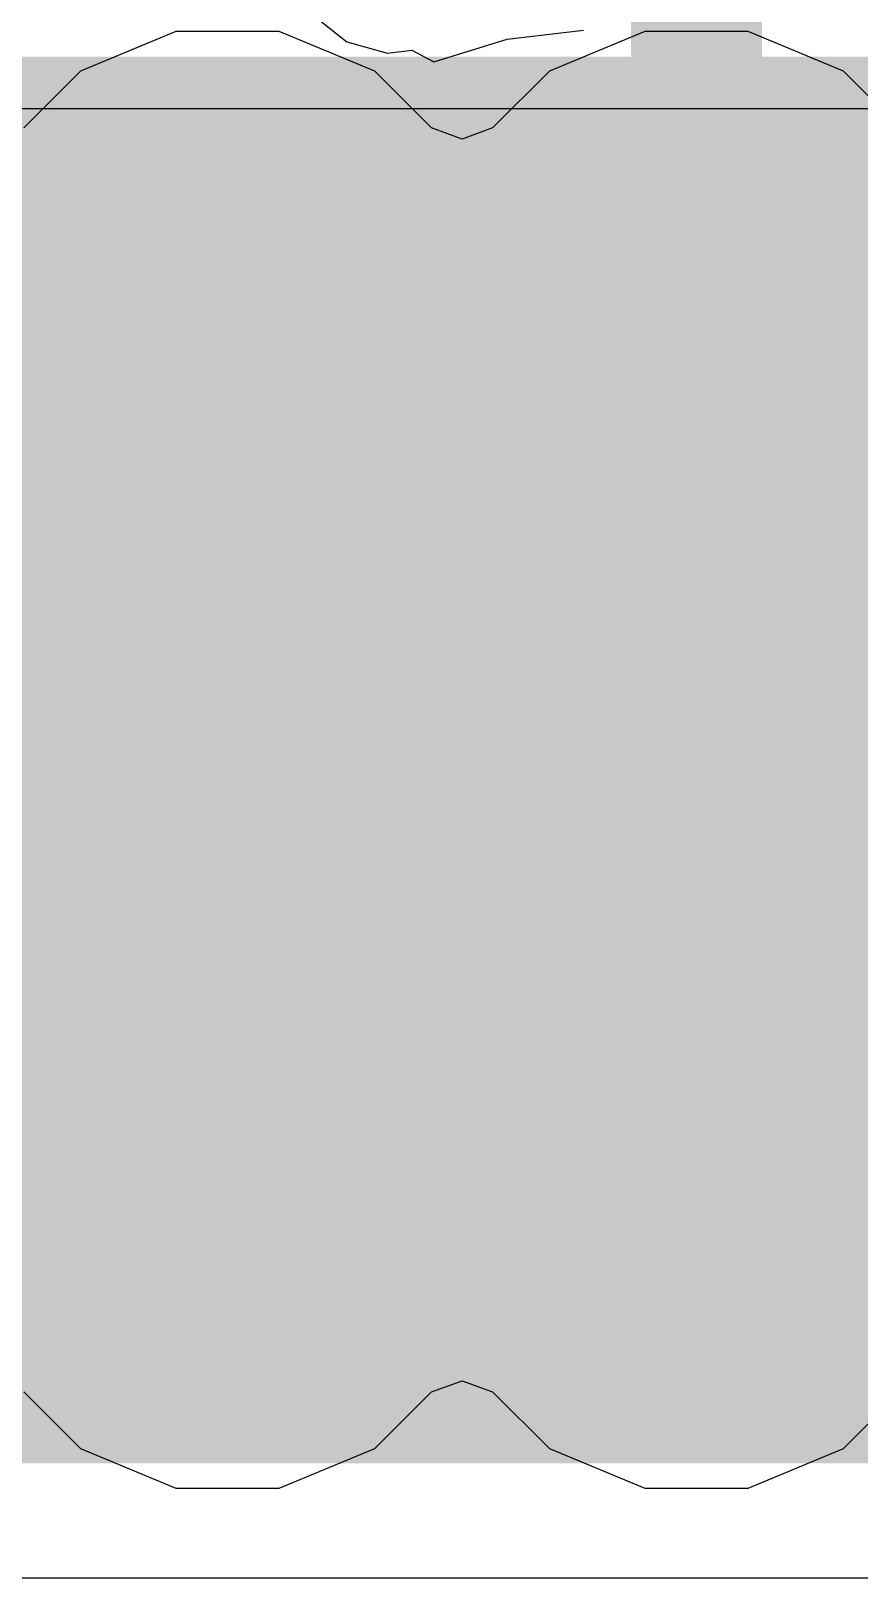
# Model space of a CAD drawing. Header units: inches. Extents: x -4 to 5258, y -4 to 5281.
# Drawn here: x 63.475 to 65.241, y 68.168 to 71.47 of the extents above; entities that cross this region are included whole.
import ezdxf

# ---------------------------------------------------------------- set-up
doc = ezdxf.new("R2010")
doc.units = ezdxf.units.IN
for name, color, linetype in [('Bottom Layer', 5, 'Continuous'), ('Bottom Solder', 6, 'Continuous'), ('Drill Drawing', 1, 'Continuous'), ('Layer 1', 16, 'Continuous'), ('Layer 2', 76, 'Continuous'), ('Top Layer', 1, 'Continuous'), ('Top Paste', 8, 'Continuous'), ('Top Solder', 216, 'Continuous'), ('Via Holes', 16, 'Continuous')]:
    doc.layers.add(name, color=color, linetype=linetype)

# ---------------------------------------------------------------- blocks, each defined once
blk = doc.blocks.new('HTSSOP_38_EP_4_4___4')
at = {"layer": 'Bottom Layer'}
h = blk.add_hatch(color=5, dxfattribs=at)
edge = h.paths.add_edge_path()
edge.add_arc((-1, 1), 0.3, 0, 360)
h = blk.add_hatch(color=5, dxfattribs=at)
edge = h.paths.add_edge_path()
edge.add_arc((0, 1), 0.3, 0, 360)
h = blk.add_hatch(color=5, dxfattribs=at)
edge = h.paths.add_edge_path()
edge.add_arc((1, 1), 0.3, 0, 360)
h = blk.add_hatch(color=5, dxfattribs=at)
edge = h.paths.add_edge_path()
edge.add_arc((-1, 0), 0.3, 0, 360)
h = blk.add_hatch(color=5, dxfattribs=at)
edge = h.paths.add_edge_path()
edge.add_arc((0, 0), 0.3, 0, 360)
h = blk.add_hatch(color=5, dxfattribs=at)
edge = h.paths.add_edge_path()
edge.add_arc((1, 0), 0.3, 0, 360)
at = {"layer": 'Bottom Solder'}
h = blk.add_hatch(color=6, dxfattribs=at)
edge = h.paths.add_edge_path()
edge.add_arc((-1, 1), 0.4016, 0, 360)
h = blk.add_hatch(color=6, dxfattribs=at)
edge = h.paths.add_edge_path()
edge.add_arc((0, 1), 0.4016, 0, 360)
h = blk.add_hatch(color=6, dxfattribs=at)
edge = h.paths.add_edge_path()
edge.add_arc((1, 1), 0.4016, 0, 360)
h = blk.add_hatch(color=6, dxfattribs=at)
edge = h.paths.add_edge_path()
edge.add_arc((-1, 0), 0.4016, 0, 360)
h = blk.add_hatch(color=6, dxfattribs=at)
edge = h.paths.add_edge_path()
edge.add_arc((0, 0), 0.4016, 0, 360)
h = blk.add_hatch(color=6, dxfattribs=at)
edge = h.paths.add_edge_path()
edge.add_arc((1, 0), 0.4016, 0, 360)
at = {"layer": 'Layer 1'}
h = blk.add_hatch(color=16, dxfattribs=at)
edge = h.paths.add_edge_path()
edge.add_arc((-1, 1), 0.3, 0, 360)
h = blk.add_hatch(color=16, dxfattribs=at)
edge = h.paths.add_edge_path()
edge.add_arc((0, 1), 0.3, 0, 360)
h = blk.add_hatch(color=16, dxfattribs=at)
edge = h.paths.add_edge_path()
edge.add_arc((1, 1), 0.3, 0, 360)
h = blk.add_hatch(color=16, dxfattribs=at)
edge = h.paths.add_edge_path()
edge.add_arc((-1, 0), 0.3, 0, 360)
h = blk.add_hatch(color=16, dxfattribs=at)
edge = h.paths.add_edge_path()
edge.add_arc((0, 0), 0.3, 0, 360)
h = blk.add_hatch(color=16, dxfattribs=at)
edge = h.paths.add_edge_path()
edge.add_arc((1, 0), 0.3, 0, 360)
at = {"layer": 'Layer 2'}
h = blk.add_hatch(color=76, dxfattribs=at)
edge = h.paths.add_edge_path()
edge.add_arc((-1, 1), 0.3, 0, 360)
h = blk.add_hatch(color=76, dxfattribs=at)
edge = h.paths.add_edge_path()
edge.add_arc((0, 1), 0.3, 0, 360)
h = blk.add_hatch(color=76, dxfattribs=at)
edge = h.paths.add_edge_path()
edge.add_arc((1, 1), 0.3, 0, 360)
h = blk.add_hatch(color=76, dxfattribs=at)
edge = h.paths.add_edge_path()
edge.add_arc((-1, 0), 0.3, 0, 360)
h = blk.add_hatch(color=76, dxfattribs=at)
edge = h.paths.add_edge_path()
edge.add_arc((0, 0), 0.3, 0, 360)
h = blk.add_hatch(color=76, dxfattribs=at)
edge = h.paths.add_edge_path()
edge.add_arc((1, 0), 0.3, 0, 360)
at = {"layer": 'Top Layer'}
blk.add_hatch(color=1, dxfattribs=at).paths.add_polyline_path([(1.45, 2.4), (1.45, -2.4), (-1.45, -2.4), (-1.45, 2.4)])
h = blk.add_hatch(color=1, dxfattribs=at)
edge = h.paths.add_edge_path()
edge.add_arc((-1, 1), 0.3, 0, 360)
h = blk.add_hatch(color=1, dxfattribs=at)
edge = h.paths.add_edge_path()
edge.add_arc((0, 1), 0.3, 0, 360)
h = blk.add_hatch(color=1, dxfattribs=at)
edge = h.paths.add_edge_path()
edge.add_arc((1, 1), 0.3, 0, 360)
h = blk.add_hatch(color=1, dxfattribs=at)
edge = h.paths.add_edge_path()
edge.add_arc((-1, 0), 0.3, 0, 360)
h = blk.add_hatch(color=1, dxfattribs=at)
edge = h.paths.add_edge_path()
edge.add_arc((0, 0), 0.3, 0, 360)
h = blk.add_hatch(color=1, dxfattribs=at)
edge = h.paths.add_edge_path()
edge.add_arc((1, 0), 0.3, 0, 360)
at = {"layer": 'Top Paste'}
blk.add_hatch(color=8, dxfattribs=at).paths.add_polyline_path([(1.45, 2.4), (1.45, -2.4), (-1.45, -2.4), (-1.45, 2.4)])
at = {"layer": 'Top Solder'}
blk.add_hatch(color=216, dxfattribs=at).paths.add_polyline_path([(1.5008, 2.4508), (1.5008, -2.4508), (-1.5008, -2.4508), (-1.5008, 2.4508)])
h = blk.add_hatch(color=216, dxfattribs=at)
edge = h.paths.add_edge_path()
edge.add_arc((-1, 1), 0.4016, 0, 360)
h = blk.add_hatch(color=216, dxfattribs=at)
edge = h.paths.add_edge_path()
edge.add_arc((0, 1), 0.4016, 0, 360)
h = blk.add_hatch(color=216, dxfattribs=at)
edge = h.paths.add_edge_path()
edge.add_arc((1, 1), 0.4016, 0, 360)
h = blk.add_hatch(color=216, dxfattribs=at)
edge = h.paths.add_edge_path()
edge.add_arc((-1, 0), 0.4016, 0, 360)
h = blk.add_hatch(color=216, dxfattribs=at)
edge = h.paths.add_edge_path()
edge.add_arc((0, 0), 0.4016, 0, 360)
h = blk.add_hatch(color=216, dxfattribs=at)
edge = h.paths.add_edge_path()
edge.add_arc((1, 0), 0.4016, 0, 360)
at = {"layer": 'Via Holes'}
h = blk.add_hatch(color=7, dxfattribs=at)
edge = h.paths.add_edge_path()
edge.add_arc((-1, 1), 0.15, 0, 360)
h = blk.add_hatch(color=7, dxfattribs=at)
edge = h.paths.add_edge_path()
edge.add_arc((0, 1), 0.15, 0, 360)
h = blk.add_hatch(color=7, dxfattribs=at)
edge = h.paths.add_edge_path()
edge.add_arc((1, 1), 0.15, 0, 360)
h = blk.add_hatch(color=7, dxfattribs=at)
edge = h.paths.add_edge_path()
edge.add_arc((-1, 0), 0.15, 0, 360)
h = blk.add_hatch(color=7, dxfattribs=at)
edge = h.paths.add_edge_path()
edge.add_arc((0, 0), 0.15, 0, 360)
h = blk.add_hatch(color=7, dxfattribs=at)
edge = h.paths.add_edge_path()
edge.add_arc((1, 0), 0.15, 0, 360)

msp = doc.modelspace()

# ---------------------------------------------------------------- hatches: boundary and pattern name
at = {"layer": 'Top Layer'}
msp.add_hatch(color=1, dxfattribs=at).paths.add_polyline_path([(67.2946, 71.3644), (61.8945, 71.3644), (61.8945, 68.4645), (67.2946, 68.4645)])

# ---------------------------------------------------------------- linework, layer by layer
at = {"layer": 'Bottom Layer'}
msp.add_line((45.2701, 71.3043), (69.2602, 71.3043), dxfattribs=at)
at = {"layer": 'Drill Drawing'}
for points in [[(63.7676, 71.0414, 0.0508, 0.0508, 0), (63.7676, 71.1684, 0.0508, 0.0508, 0)], [(63.7676, 71.1684, 0.0508, 0.0508, 0), (64.0216, 71.1684, 0.0508, 0.0508, 0)], [(64.0216, 71.0414, 0.0508, 0.0508, 0), (64.0216, 71.1684, 0.0508, 0.0508, 0)], [(64.7676, 71.0414, 0.0508, 0.0508, 0), (64.7676, 71.1684, 0.0508, 0.0508, 0)], [(64.7676, 71.1684, 0.0508, 0.0508, 0), (65.0216, 71.1684, 0.0508, 0.0508, 0)], [(65.0216, 71.0414, 0.0508, 0.0508, 0), (65.0216, 71.1684, 0.0508, 0.0508, 0)], [(63.8184, 70.9906, 0.0508, 0.0508, 0), (63.8184, 71.0668, 0.0508, 0.0508, 0)], [(63.8184, 71.0668, 0.0508, 0.0508, 0), (63.9708, 71.0668, 0.0508, 0.0508, 0)], [(63.9708, 70.9906, 0.0508, 0.0508, 0), (63.9708, 71.0668, 0.0508, 0.0508, 0)], [(64.8184, 70.9906, 0.0508, 0.0508, 0), (64.8184, 71.0668, 0.0508, 0.0508, 0)], [(64.8184, 71.0668, 0.0508, 0.0508, 0), (64.9708, 71.0668, 0.0508, 0.0508, 0)], [(64.9708, 70.9906, 0.0508, 0.0508, 0), (64.9708, 71.0668, 0.0508, 0.0508, 0)], [(63.6406, 70.7874, 0.0508, 0.0508, 0), (63.6406, 71.0414, 0.0508, 0.0508, 0)], [(63.6406, 71.0414, 0.0508, 0.0508, 0), (63.7676, 71.0414, 0.0508, 0.0508, 0)], [(64.0216, 71.0414, 0.0508, 0.0508, 0), (64.1486, 71.0414, 0.0508, 0.0508, 0)], [(64.1486, 70.7874, 0.0508, 0.0508, 0), (64.1486, 71.0414, 0.0508, 0.0508, 0)], [(64.6406, 70.7874, 0.0508, 0.0508, 0), (64.6406, 71.0414, 0.0508, 0.0508, 0)], [(64.6406, 71.0414, 0.0508, 0.0508, 0), (64.7676, 71.0414, 0.0508, 0.0508, 0)], [(65.0216, 71.0414, 0.0508, 0.0508, 0), (65.1486, 71.0414, 0.0508, 0.0508, 0)], [(65.1486, 70.7874, 0.0508, 0.0508, 0), (65.1486, 71.0414, 0.0508, 0.0508, 0)], [(63.7422, 70.8382, 0.0508, 0.0508, 0), (63.7422, 70.9906, 0.0508, 0.0508, 0)], [(63.7422, 70.9906, 0.0508, 0.0508, 0), (63.8184, 70.9906, 0.0508, 0.0508, 0)], [(63.9708, 70.9906, 0.0508, 0.0508, 0), (64.047, 70.9906, 0.0508, 0.0508, 0)], [(64.047, 70.8382, 0.0508, 0.0508, 0), (64.047, 70.9906, 0.0508, 0.0508, 0)], [(64.7422, 70.8382, 0.0508, 0.0508, 0), (64.7422, 70.9906, 0.0508, 0.0508, 0)], [(64.7422, 70.9906, 0.0508, 0.0508, 0), (64.8184, 70.9906, 0.0508, 0.0508, 0)], [(64.9708, 70.9906, 0.0508, 0.0508, 0), (65.047, 70.9906, 0.0508, 0.0508, 0)], [(65.047, 70.8382, 0.0508, 0.0508, 0), (65.047, 70.9906, 0.0508, 0.0508, 0)], [(63.7422, 70.8382, 0.0508, 0.0508, 0), (63.8184, 70.8382, 0.0508, 0.0508, 0)], [(63.8184, 70.762, 0.0508, 0.0508, 0), (63.8184, 70.8382, 0.0508, 0.0508, 0)], [(63.9708, 70.8382, 0.0508, 0.0508, 0), (64.047, 70.8382, 0.0508, 0.0508, 0)], [(63.9708, 70.762, 0.0508, 0.0508, 0), (63.9708, 70.8382, 0.0508, 0.0508, 0)], [(64.7422, 70.8382, 0.0508, 0.0508, 0), (64.8184, 70.8382, 0.0508, 0.0508, 0)], [(64.8184, 70.762, 0.0508, 0.0508, 0), (64.8184, 70.8382, 0.0508, 0.0508, 0)], [(64.9708, 70.8382, 0.0508, 0.0508, 0), (65.047, 70.8382, 0.0508, 0.0508, 0)], [(64.9708, 70.762, 0.0508, 0.0508, 0), (64.9708, 70.8382, 0.0508, 0.0508, 0)], [(63.6406, 70.7874, 0.0508, 0.0508, 0), (63.7676, 70.7874, 0.0508, 0.0508, 0)], [(63.7676, 70.6604, 0.0508, 0.0508, 0), (63.7676, 70.7874, 0.0508, 0.0508, 0)], [(63.8184, 70.762, 0.0508, 0.0508, 0), (63.9708, 70.762, 0.0508, 0.0508, 0)], [(64.0216, 70.7874, 0.0508, 0.0508, 0), (64.1486, 70.7874, 0.0508, 0.0508, 0)], [(64.0216, 70.6604, 0.0508, 0.0508, 0), (64.0216, 70.7874, 0.0508, 0.0508, 0)], [(64.6406, 70.7874, 0.0508, 0.0508, 0), (64.7676, 70.7874, 0.0508, 0.0508, 0)], [(64.7676, 70.6604, 0.0508, 0.0508, 0), (64.7676, 70.7874, 0.0508, 0.0508, 0)], [(64.8184, 70.762, 0.0508, 0.0508, 0), (64.9708, 70.762, 0.0508, 0.0508, 0)], [(65.0216, 70.7874, 0.0508, 0.0508, 0), (65.1486, 70.7874, 0.0508, 0.0508, 0)], [(65.0216, 70.6604, 0.0508, 0.0508, 0), (65.0216, 70.7874, 0.0508, 0.0508, 0)], [(63.7676, 70.6604, 0.0508, 0.0508, 0), (64.0216, 70.6604, 0.0508, 0.0508, 0)], [(64.7676, 70.6604, 0.0508, 0.0508, 0), (65.0216, 70.6604, 0.0508, 0.0508, 0)], [(63.7676, 70.0414, 0.0508, 0.0508, 0), (63.7676, 70.1684, 0.0508, 0.0508, 0)], [(63.7676, 70.1684, 0.0508, 0.0508, 0), (64.0216, 70.1684, 0.0508, 0.0508, 0)], [(64.0216, 70.0414, 0.0508, 0.0508, 0), (64.0216, 70.1684, 0.0508, 0.0508, 0)], [(64.7676, 70.0414, 0.0508, 0.0508, 0), (64.7676, 70.1684, 0.0508, 0.0508, 0)], [(64.7676, 70.1684, 0.0508, 0.0508, 0), (65.0216, 70.1684, 0.0508, 0.0508, 0)], [(65.0216, 70.0414, 0.0508, 0.0508, 0), (65.0216, 70.1684, 0.0508, 0.0508, 0)], [(63.8184, 69.9906, 0.0508, 0.0508, 0), (63.8184, 70.0668, 0.0508, 0.0508, 0)], [(63.8184, 70.0668, 0.0508, 0.0508, 0), (63.9708, 70.0668, 0.0508, 0.0508, 0)], [(63.9708, 69.9906, 0.0508, 0.0508, 0), (63.9708, 70.0668, 0.0508, 0.0508, 0)], [(64.8184, 69.9906, 0.0508, 0.0508, 0), (64.8184, 70.0668, 0.0508, 0.0508, 0)], [(64.8184, 70.0668, 0.0508, 0.0508, 0), (64.9708, 70.0668, 0.0508, 0.0508, 0)], [(64.9708, 69.9906, 0.0508, 0.0508, 0), (64.9708, 70.0668, 0.0508, 0.0508, 0)], [(63.6406, 69.7874, 0.0508, 0.0508, 0), (63.6406, 70.0414, 0.0508, 0.0508, 0)], [(63.6406, 70.0414, 0.0508, 0.0508, 0), (63.7676, 70.0414, 0.0508, 0.0508, 0)], [(64.0216, 70.0414, 0.0508, 0.0508, 0), (64.1486, 70.0414, 0.0508, 0.0508, 0)], [(64.1486, 69.7874, 0.0508, 0.0508, 0), (64.1486, 70.0414, 0.0508, 0.0508, 0)], [(64.6406, 69.7874, 0.0508, 0.0508, 0), (64.6406, 70.0414, 0.0508, 0.0508, 0)], [(64.6406, 70.0414, 0.0508, 0.0508, 0), (64.7676, 70.0414, 0.0508, 0.0508, 0)], [(65.0216, 70.0414, 0.0508, 0.0508, 0), (65.1486, 70.0414, 0.0508, 0.0508, 0)], [(65.1486, 69.7874, 0.0508, 0.0508, 0), (65.1486, 70.0414, 0.0508, 0.0508, 0)], [(63.7422, 69.8382, 0.0508, 0.0508, 0), (63.7422, 69.9906, 0.0508, 0.0508, 0)], [(63.7422, 69.9906, 0.0508, 0.0508, 0), (63.8184, 69.9906, 0.0508, 0.0508, 0)], [(63.9708, 69.9906, 0.0508, 0.0508, 0), (64.047, 69.9906, 0.0508, 0.0508, 0)], [(64.047, 69.8382, 0.0508, 0.0508, 0), (64.047, 69.9906, 0.0508, 0.0508, 0)], [(64.7422, 69.8382, 0.0508, 0.0508, 0), (64.7422, 69.9906, 0.0508, 0.0508, 0)], [(64.7422, 69.9906, 0.0508, 0.0508, 0), (64.8184, 69.9906, 0.0508, 0.0508, 0)], [(64.9708, 69.9906, 0.0508, 0.0508, 0), (65.047, 69.9906, 0.0508, 0.0508, 0)], [(65.047, 69.8382, 0.0508, 0.0508, 0), (65.047, 69.9906, 0.0508, 0.0508, 0)], [(63.7422, 69.8382, 0.0508, 0.0508, 0), (63.8184, 69.8382, 0.0508, 0.0508, 0)], [(63.8184, 69.762, 0.0508, 0.0508, 0), (63.8184, 69.8382, 0.0508, 0.0508, 0)], [(63.9708, 69.8382, 0.0508, 0.0508, 0), (64.047, 69.8382, 0.0508, 0.0508, 0)], [(63.9708, 69.762, 0.0508, 0.0508, 0), (63.9708, 69.8382, 0.0508, 0.0508, 0)], [(64.7422, 69.8382, 0.0508, 0.0508, 0), (64.8184, 69.8382, 0.0508, 0.0508, 0)], [(64.8184, 69.762, 0.0508, 0.0508, 0), (64.8184, 69.8382, 0.0508, 0.0508, 0)], [(64.9708, 69.8382, 0.0508, 0.0508, 0), (65.047, 69.8382, 0.0508, 0.0508, 0)], [(64.9708, 69.762, 0.0508, 0.0508, 0), (64.9708, 69.8382, 0.0508, 0.0508, 0)], [(63.6406, 69.7874, 0.0508, 0.0508, 0), (63.7676, 69.7874, 0.0508, 0.0508, 0)], [(63.7676, 69.6604, 0.0508, 0.0508, 0), (63.7676, 69.7874, 0.0508, 0.0508, 0)], [(64.0216, 69.7874, 0.0508, 0.0508, 0), (64.1486, 69.7874, 0.0508, 0.0508, 0)], [(64.0216, 69.6604, 0.0508, 0.0508, 0), (64.0216, 69.7874, 0.0508, 0.0508, 0)], [(64.6406, 69.7874, 0.0508, 0.0508, 0), (64.7676, 69.7874, 0.0508, 0.0508, 0)], [(64.7676, 69.6604, 0.0508, 0.0508, 0), (64.7676, 69.7874, 0.0508, 0.0508, 0)], [(65.0216, 69.7874, 0.0508, 0.0508, 0), (65.1486, 69.7874, 0.0508, 0.0508, 0)], [(65.0216, 69.6604, 0.0508, 0.0508, 0), (65.0216, 69.7874, 0.0508, 0.0508, 0)], [(63.8184, 69.762, 0.0508, 0.0508, 0), (63.9708, 69.762, 0.0508, 0.0508, 0)], [(64.8184, 69.762, 0.0508, 0.0508, 0), (64.9708, 69.762, 0.0508, 0.0508, 0)], [(63.7676, 69.6604, 0.0508, 0.0508, 0), (64.0216, 69.6604, 0.0508, 0.0508, 0)], [(64.7676, 69.6604, 0.0508, 0.0508, 0), (65.0216, 69.6604, 0.0508, 0.0508, 0)], [(63.7676, 69.0414, 0.0508, 0.0508, 0), (63.7676, 69.1684, 0.0508, 0.0508, 0)], [(63.7676, 69.1684, 0.0508, 0.0508, 0), (64.0216, 69.1684, 0.0508, 0.0508, 0)], [(64.0216, 69.0414, 0.0508, 0.0508, 0), (64.0216, 69.1684, 0.0508, 0.0508, 0)], [(64.7676, 69.0414, 0.0508, 0.0508, 0), (64.7676, 69.1684, 0.0508, 0.0508, 0)], [(64.7676, 69.1684, 0.0508, 0.0508, 0), (65.0216, 69.1684, 0.0508, 0.0508, 0)], [(65.0216, 69.0414, 0.0508, 0.0508, 0), (65.0216, 69.1684, 0.0508, 0.0508, 0)], [(63.6406, 68.7874, 0.0508, 0.0508, 0), (63.6406, 69.0414, 0.0508, 0.0508, 0)], [(63.6406, 69.0414, 0.0508, 0.0508, 0), (63.7676, 69.0414, 0.0508, 0.0508, 0)], [(63.8184, 68.9906, 0.0508, 0.0508, 0), (63.8184, 69.0668, 0.0508, 0.0508, 0)], [(63.8184, 69.0668, 0.0508, 0.0508, 0), (63.9708, 69.0668, 0.0508, 0.0508, 0)], [(63.9708, 68.9906, 0.0508, 0.0508, 0), (63.9708, 69.0668, 0.0508, 0.0508, 0)], [(64.0216, 69.0414, 0.0508, 0.0508, 0), (64.1486, 69.0414, 0.0508, 0.0508, 0)], [(64.1486, 68.7874, 0.0508, 0.0508, 0), (64.1486, 69.0414, 0.0508, 0.0508, 0)], [(64.6406, 68.7874, 0.0508, 0.0508, 0), (64.6406, 69.0414, 0.0508, 0.0508, 0)], [(64.6406, 69.0414, 0.0508, 0.0508, 0), (64.7676, 69.0414, 0.0508, 0.0508, 0)], [(64.8184, 68.9906, 0.0508, 0.0508, 0), (64.8184, 69.0668, 0.0508, 0.0508, 0)], [(64.8184, 69.0668, 0.0508, 0.0508, 0), (64.9708, 69.0668, 0.0508, 0.0508, 0)], [(64.9708, 68.9906, 0.0508, 0.0508, 0), (64.9708, 69.0668, 0.0508, 0.0508, 0)], [(65.0216, 69.0414, 0.0508, 0.0508, 0), (65.1486, 69.0414, 0.0508, 0.0508, 0)], [(65.1486, 68.7874, 0.0508, 0.0508, 0), (65.1486, 69.0414, 0.0508, 0.0508, 0)], [(63.7422, 68.8382, 0.0508, 0.0508, 0), (63.7422, 68.9906, 0.0508, 0.0508, 0)], [(63.7422, 68.9906, 0.0508, 0.0508, 0), (63.8184, 68.9906, 0.0508, 0.0508, 0)], [(63.9708, 68.9906, 0.0508, 0.0508, 0), (64.047, 68.9906, 0.0508, 0.0508, 0)], [(64.047, 68.8382, 0.0508, 0.0508, 0), (64.047, 68.9906, 0.0508, 0.0508, 0)], [(64.7422, 68.8382, 0.0508, 0.0508, 0), (64.7422, 68.9906, 0.0508, 0.0508, 0)], [(64.7422, 68.9906, 0.0508, 0.0508, 0), (64.8184, 68.9906, 0.0508, 0.0508, 0)], [(64.9708, 68.9906, 0.0508, 0.0508, 0), (65.047, 68.9906, 0.0508, 0.0508, 0)], [(65.047, 68.8382, 0.0508, 0.0508, 0), (65.047, 68.9906, 0.0508, 0.0508, 0)], [(63.7422, 68.8382, 0.0508, 0.0508, 0), (63.8184, 68.8382, 0.0508, 0.0508, 0)], [(63.8184, 68.762, 0.0508, 0.0508, 0), (63.8184, 68.8382, 0.0508, 0.0508, 0)], [(63.9708, 68.8382, 0.0508, 0.0508, 0), (64.047, 68.8382, 0.0508, 0.0508, 0)], [(63.9708, 68.762, 0.0508, 0.0508, 0), (63.9708, 68.8382, 0.0508, 0.0508, 0)], [(64.7422, 68.8382, 0.0508, 0.0508, 0), (64.8184, 68.8382, 0.0508, 0.0508, 0)], [(64.8184, 68.762, 0.0508, 0.0508, 0), (64.8184, 68.8382, 0.0508, 0.0508, 0)], [(64.9708, 68.8382, 0.0508, 0.0508, 0), (65.047, 68.8382, 0.0508, 0.0508, 0)], [(64.9708, 68.762, 0.0508, 0.0508, 0), (64.9708, 68.8382, 0.0508, 0.0508, 0)], [(63.6406, 68.7874, 0.0508, 0.0508, 0), (63.7676, 68.7874, 0.0508, 0.0508, 0)], [(63.7676, 68.6604, 0.0508, 0.0508, 0), (63.7676, 68.7874, 0.0508, 0.0508, 0)], [(64.0216, 68.7874, 0.0508, 0.0508, 0), (64.1486, 68.7874, 0.0508, 0.0508, 0)], [(64.0216, 68.6604, 0.0508, 0.0508, 0), (64.0216, 68.7874, 0.0508, 0.0508, 0)], [(64.6406, 68.7874, 0.0508, 0.0508, 0), (64.7676, 68.7874, 0.0508, 0.0508, 0)], [(64.7676, 68.6604, 0.0508, 0.0508, 0), (64.7676, 68.7874, 0.0508, 0.0508, 0)], [(65.0216, 68.7874, 0.0508, 0.0508, 0), (65.1486, 68.7874, 0.0508, 0.0508, 0)], [(65.0216, 68.6604, 0.0508, 0.0508, 0), (65.0216, 68.7874, 0.0508, 0.0508, 0)], [(63.8184, 68.762, 0.0508, 0.0508, 0), (63.9708, 68.762, 0.0508, 0.0508, 0)], [(64.8184, 68.762, 0.0508, 0.0508, 0), (64.9708, 68.762, 0.0508, 0.0508, 0)], [(63.7676, 68.6604, 0.0508, 0.0508, 0), (64.0216, 68.6604, 0.0508, 0.0508, 0)], [(64.7676, 68.6604, 0.0508, 0.0508, 0), (65.0216, 68.6604, 0.0508, 0.0508, 0)]]:
    msp.add_lwpolyline(points, format="xyseb", dxfattribs=at)
for points in [[(63.7549, 71.1684, 0.0254, 0.0254, 1), (63.7803, 71.1684, 0.0254, 0.0254, 1)], [(63.7549, 71.1684, 0.0254, 0.0254, 1), (63.7803, 71.1684, 0.0254, 0.0254, 1)], [(64.0089, 71.1684, 0.0254, 0.0254, 1), (64.0343, 71.1684, 0.0254, 0.0254, 1)], [(64.0089, 71.1684, 0.0254, 0.0254, 1), (64.0343, 71.1684, 0.0254, 0.0254, 1)], [(64.7549, 71.1684, 0.0254, 0.0254, 1), (64.7803, 71.1684, 0.0254, 0.0254, 1)], [(64.7549, 71.1684, 0.0254, 0.0254, 1), (64.7803, 71.1684, 0.0254, 0.0254, 1)], [(65.0089, 71.1684, 0.0254, 0.0254, 1), (65.0343, 71.1684, 0.0254, 0.0254, 1)], [(65.0089, 71.1684, 0.0254, 0.0254, 1), (65.0343, 71.1684, 0.0254, 0.0254, 1)], [(63.8057, 71.0668, 0.0254, 0.0254, 1), (63.8311, 71.0668, 0.0254, 0.0254, 1)], [(63.8057, 71.0668, 0.0254, 0.0254, 1), (63.8311, 71.0668, 0.0254, 0.0254, 1)], [(63.9581, 71.0668, 0.0254, 0.0254, 1), (63.9835, 71.0668, 0.0254, 0.0254, 1)], [(63.9581, 71.0668, 0.0254, 0.0254, 1), (63.9835, 71.0668, 0.0254, 0.0254, 1)], [(64.8057, 71.0668, 0.0254, 0.0254, 1), (64.8311, 71.0668, 0.0254, 0.0254, 1)], [(64.8057, 71.0668, 0.0254, 0.0254, 1), (64.8311, 71.0668, 0.0254, 0.0254, 1)], [(64.9581, 71.0668, 0.0254, 0.0254, 1), (64.9835, 71.0668, 0.0254, 0.0254, 1)], [(64.9581, 71.0668, 0.0254, 0.0254, 1), (64.9835, 71.0668, 0.0254, 0.0254, 1)], [(63.6279, 71.0414, 0.0254, 0.0254, 1), (63.6533, 71.0414, 0.0254, 0.0254, 1)], [(63.6279, 71.0414, 0.0254, 0.0254, 1), (63.6533, 71.0414, 0.0254, 0.0254, 1)], [(63.7549, 71.0414, 0.0254, 0.0254, 1), (63.7803, 71.0414, 0.0254, 0.0254, 1)], [(63.7549, 71.0414, 0.0254, 0.0254, 1), (63.7803, 71.0414, 0.0254, 0.0254, 1)], [(64.0089, 71.0414, 0.0254, 0.0254, 1), (64.0343, 71.0414, 0.0254, 0.0254, 1)], [(64.0089, 71.0414, 0.0254, 0.0254, 1), (64.0343, 71.0414, 0.0254, 0.0254, 1)], [(64.1359, 71.0414, 0.0254, 0.0254, 1), (64.1613, 71.0414, 0.0254, 0.0254, 1)], [(64.1359, 71.0414, 0.0254, 0.0254, 1), (64.1613, 71.0414, 0.0254, 0.0254, 1)], [(64.6279, 71.0414, 0.0254, 0.0254, 1), (64.6533, 71.0414, 0.0254, 0.0254, 1)], [(64.6279, 71.0414, 0.0254, 0.0254, 1), (64.6533, 71.0414, 0.0254, 0.0254, 1)], [(64.7549, 71.0414, 0.0254, 0.0254, 1), (64.7803, 71.0414, 0.0254, 0.0254, 1)], [(64.7549, 71.0414, 0.0254, 0.0254, 1), (64.7803, 71.0414, 0.0254, 0.0254, 1)], [(65.0089, 71.0414, 0.0254, 0.0254, 1), (65.0343, 71.0414, 0.0254, 0.0254, 1)], [(65.0089, 71.0414, 0.0254, 0.0254, 1), (65.0343, 71.0414, 0.0254, 0.0254, 1)], [(65.1359, 71.0414, 0.0254, 0.0254, 1), (65.1613, 71.0414, 0.0254, 0.0254, 1)], [(65.1359, 71.0414, 0.0254, 0.0254, 1), (65.1613, 71.0414, 0.0254, 0.0254, 1)], [(63.7295, 70.9906, 0.0254, 0.0254, 1), (63.7549, 70.9906, 0.0254, 0.0254, 1)], [(63.7295, 70.9906, 0.0254, 0.0254, 1), (63.7549, 70.9906, 0.0254, 0.0254, 1)], [(63.8057, 70.9906, 0.0254, 0.0254, 1), (63.8311, 70.9906, 0.0254, 0.0254, 1)], [(63.8057, 70.9906, 0.0254, 0.0254, 1), (63.8311, 70.9906, 0.0254, 0.0254, 1)], [(63.9581, 70.9906, 0.0254, 0.0254, 1), (63.9835, 70.9906, 0.0254, 0.0254, 1)], [(63.9581, 70.9906, 0.0254, 0.0254, 1), (63.9835, 70.9906, 0.0254, 0.0254, 1)], [(64.0343, 70.9906, 0.0254, 0.0254, 1), (64.0597, 70.9906, 0.0254, 0.0254, 1)], [(64.0343, 70.9906, 0.0254, 0.0254, 1), (64.0597, 70.9906, 0.0254, 0.0254, 1)], [(64.7295, 70.9906, 0.0254, 0.0254, 1), (64.7549, 70.9906, 0.0254, 0.0254, 1)], [(64.7295, 70.9906, 0.0254, 0.0254, 1), (64.7549, 70.9906, 0.0254, 0.0254, 1)], [(64.8057, 70.9906, 0.0254, 0.0254, 1), (64.8311, 70.9906, 0.0254, 0.0254, 1)], [(64.8057, 70.9906, 0.0254, 0.0254, 1), (64.8311, 70.9906, 0.0254, 0.0254, 1)], [(64.9581, 70.9906, 0.0254, 0.0254, 1), (64.9835, 70.9906, 0.0254, 0.0254, 1)], [(64.9581, 70.9906, 0.0254, 0.0254, 1), (64.9835, 70.9906, 0.0254, 0.0254, 1)], [(65.0343, 70.9906, 0.0254, 0.0254, 1), (65.0597, 70.9906, 0.0254, 0.0254, 1)], [(65.0343, 70.9906, 0.0254, 0.0254, 1), (65.0597, 70.9906, 0.0254, 0.0254, 1)], [(63.7295, 70.8382, 0.0254, 0.0254, 1), (63.7549, 70.8382, 0.0254, 0.0254, 1)], [(63.7295, 70.8382, 0.0254, 0.0254, 1), (63.7549, 70.8382, 0.0254, 0.0254, 1)], [(63.8057, 70.8382, 0.0254, 0.0254, 1), (63.8311, 70.8382, 0.0254, 0.0254, 1)], [(63.8057, 70.8382, 0.0254, 0.0254, 1), (63.8311, 70.8382, 0.0254, 0.0254, 1)], [(63.9581, 70.8382, 0.0254, 0.0254, 1), (63.9835, 70.8382, 0.0254, 0.0254, 1)], [(63.9581, 70.8382, 0.0254, 0.0254, 1), (63.9835, 70.8382, 0.0254, 0.0254, 1)], [(64.0343, 70.8382, 0.0254, 0.0254, 1), (64.0597, 70.8382, 0.0254, 0.0254, 1)], [(64.0343, 70.8382, 0.0254, 0.0254, 1), (64.0597, 70.8382, 0.0254, 0.0254, 1)], [(64.7295, 70.8382, 0.0254, 0.0254, 1), (64.7549, 70.8382, 0.0254, 0.0254, 1)], [(64.7295, 70.8382, 0.0254, 0.0254, 1), (64.7549, 70.8382, 0.0254, 0.0254, 1)], [(64.8057, 70.8382, 0.0254, 0.0254, 1), (64.8311, 70.8382, 0.0254, 0.0254, 1)], [(64.8057, 70.8382, 0.0254, 0.0254, 1), (64.8311, 70.8382, 0.0254, 0.0254, 1)], [(64.9581, 70.8382, 0.0254, 0.0254, 1), (64.9835, 70.8382, 0.0254, 0.0254, 1)], [(64.9581, 70.8382, 0.0254, 0.0254, 1), (64.9835, 70.8382, 0.0254, 0.0254, 1)], [(65.0343, 70.8382, 0.0254, 0.0254, 1), (65.0597, 70.8382, 0.0254, 0.0254, 1)], [(65.0343, 70.8382, 0.0254, 0.0254, 1), (65.0597, 70.8382, 0.0254, 0.0254, 1)], [(63.6279, 70.7874, 0.0254, 0.0254, 1), (63.6533, 70.7874, 0.0254, 0.0254, 1)], [(63.6279, 70.7874, 0.0254, 0.0254, 1), (63.6533, 70.7874, 0.0254, 0.0254, 1)], [(63.7549, 70.7874, 0.0254, 0.0254, 1), (63.7803, 70.7874, 0.0254, 0.0254, 1)], [(63.7549, 70.7874, 0.0254, 0.0254, 1), (63.7803, 70.7874, 0.0254, 0.0254, 1)], [(63.8057, 70.762, 0.0254, 0.0254, 1), (63.8311, 70.762, 0.0254, 0.0254, 1)], [(63.8057, 70.762, 0.0254, 0.0254, 1), (63.8311, 70.762, 0.0254, 0.0254, 1)], [(63.9581, 70.762, 0.0254, 0.0254, 1), (63.9835, 70.762, 0.0254, 0.0254, 1)], [(63.9581, 70.762, 0.0254, 0.0254, 1), (63.9835, 70.762, 0.0254, 0.0254, 1)], [(64.0089, 70.7874, 0.0254, 0.0254, 1), (64.0343, 70.7874, 0.0254, 0.0254, 1)], [(64.0089, 70.7874, 0.0254, 0.0254, 1), (64.0343, 70.7874, 0.0254, 0.0254, 1)], [(64.1359, 70.7874, 0.0254, 0.0254, 1), (64.1613, 70.7874, 0.0254, 0.0254, 1)], [(64.1359, 70.7874, 0.0254, 0.0254, 1), (64.1613, 70.7874, 0.0254, 0.0254, 1)], [(64.6279, 70.7874, 0.0254, 0.0254, 1), (64.6533, 70.7874, 0.0254, 0.0254, 1)], [(64.6279, 70.7874, 0.0254, 0.0254, 1), (64.6533, 70.7874, 0.0254, 0.0254, 1)], [(64.7549, 70.7874, 0.0254, 0.0254, 1), (64.7803, 70.7874, 0.0254, 0.0254, 1)], [(64.7549, 70.7874, 0.0254, 0.0254, 1), (64.7803, 70.7874, 0.0254, 0.0254, 1)], [(64.8057, 70.762, 0.0254, 0.0254, 1), (64.8311, 70.762, 0.0254, 0.0254, 1)], [(64.8057, 70.762, 0.0254, 0.0254, 1), (64.8311, 70.762, 0.0254, 0.0254, 1)], [(64.9581, 70.762, 0.0254, 0.0254, 1), (64.9835, 70.762, 0.0254, 0.0254, 1)], [(64.9581, 70.762, 0.0254, 0.0254, 1), (64.9835, 70.762, 0.0254, 0.0254, 1)], [(65.0089, 70.7874, 0.0254, 0.0254, 1), (65.0343, 70.7874, 0.0254, 0.0254, 1)], [(65.0089, 70.7874, 0.0254, 0.0254, 1), (65.0343, 70.7874, 0.0254, 0.0254, 1)], [(65.1359, 70.7874, 0.0254, 0.0254, 1), (65.1613, 70.7874, 0.0254, 0.0254, 1)], [(65.1359, 70.7874, 0.0254, 0.0254, 1), (65.1613, 70.7874, 0.0254, 0.0254, 1)], [(63.7549, 70.6604, 0.0254, 0.0254, 1), (63.7803, 70.6604, 0.0254, 0.0254, 1)], [(63.7549, 70.6604, 0.0254, 0.0254, 1), (63.7803, 70.6604, 0.0254, 0.0254, 1)], [(64.0089, 70.6604, 0.0254, 0.0254, 1), (64.0343, 70.6604, 0.0254, 0.0254, 1)], [(64.0089, 70.6604, 0.0254, 0.0254, 1), (64.0343, 70.6604, 0.0254, 0.0254, 1)], [(64.7549, 70.6604, 0.0254, 0.0254, 1), (64.7803, 70.6604, 0.0254, 0.0254, 1)], [(64.7549, 70.6604, 0.0254, 0.0254, 1), (64.7803, 70.6604, 0.0254, 0.0254, 1)], [(65.0089, 70.6604, 0.0254, 0.0254, 1), (65.0343, 70.6604, 0.0254, 0.0254, 1)], [(65.0089, 70.6604, 0.0254, 0.0254, 1), (65.0343, 70.6604, 0.0254, 0.0254, 1)], [(63.7549, 70.1684, 0.0254, 0.0254, 1), (63.7803, 70.1684, 0.0254, 0.0254, 1)], [(63.7549, 70.1684, 0.0254, 0.0254, 1), (63.7803, 70.1684, 0.0254, 0.0254, 1)], [(64.0089, 70.1684, 0.0254, 0.0254, 1), (64.0343, 70.1684, 0.0254, 0.0254, 1)], [(64.0089, 70.1684, 0.0254, 0.0254, 1), (64.0343, 70.1684, 0.0254, 0.0254, 1)], [(64.7549, 70.1684, 0.0254, 0.0254, 1), (64.7803, 70.1684, 0.0254, 0.0254, 1)], [(64.7549, 70.1684, 0.0254, 0.0254, 1), (64.7803, 70.1684, 0.0254, 0.0254, 1)], [(65.0089, 70.1684, 0.0254, 0.0254, 1), (65.0343, 70.1684, 0.0254, 0.0254, 1)], [(65.0089, 70.1684, 0.0254, 0.0254, 1), (65.0343, 70.1684, 0.0254, 0.0254, 1)], [(63.8057, 70.0668, 0.0254, 0.0254, 1), (63.8311, 70.0668, 0.0254, 0.0254, 1)], [(63.8057, 70.0668, 0.0254, 0.0254, 1), (63.8311, 70.0668, 0.0254, 0.0254, 1)], [(63.9581, 70.0668, 0.0254, 0.0254, 1), (63.9835, 70.0668, 0.0254, 0.0254, 1)], [(63.9581, 70.0668, 0.0254, 0.0254, 1), (63.9835, 70.0668, 0.0254, 0.0254, 1)], [(64.8057, 70.0668, 0.0254, 0.0254, 1), (64.8311, 70.0668, 0.0254, 0.0254, 1)], [(64.8057, 70.0668, 0.0254, 0.0254, 1), (64.8311, 70.0668, 0.0254, 0.0254, 1)], [(64.9581, 70.0668, 0.0254, 0.0254, 1), (64.9835, 70.0668, 0.0254, 0.0254, 1)], [(64.9581, 70.0668, 0.0254, 0.0254, 1), (64.9835, 70.0668, 0.0254, 0.0254, 1)], [(63.6279, 70.0414, 0.0254, 0.0254, 1), (63.6533, 70.0414, 0.0254, 0.0254, 1)], [(63.6279, 70.0414, 0.0254, 0.0254, 1), (63.6533, 70.0414, 0.0254, 0.0254, 1)], [(63.7549, 70.0414, 0.0254, 0.0254, 1), (63.7803, 70.0414, 0.0254, 0.0254, 1)], [(63.7549, 70.0414, 0.0254, 0.0254, 1), (63.7803, 70.0414, 0.0254, 0.0254, 1)], [(64.0089, 70.0414, 0.0254, 0.0254, 1), (64.0343, 70.0414, 0.0254, 0.0254, 1)], [(64.0089, 70.0414, 0.0254, 0.0254, 1), (64.0343, 70.0414, 0.0254, 0.0254, 1)], [(64.1359, 70.0414, 0.0254, 0.0254, 1), (64.1613, 70.0414, 0.0254, 0.0254, 1)], [(64.1359, 70.0414, 0.0254, 0.0254, 1), (64.1613, 70.0414, 0.0254, 0.0254, 1)], [(64.6279, 70.0414, 0.0254, 0.0254, 1), (64.6533, 70.0414, 0.0254, 0.0254, 1)], [(64.6279, 70.0414, 0.0254, 0.0254, 1), (64.6533, 70.0414, 0.0254, 0.0254, 1)], [(64.7549, 70.0414, 0.0254, 0.0254, 1), (64.7803, 70.0414, 0.0254, 0.0254, 1)], [(64.7549, 70.0414, 0.0254, 0.0254, 1), (64.7803, 70.0414, 0.0254, 0.0254, 1)], [(65.0089, 70.0414, 0.0254, 0.0254, 1), (65.0343, 70.0414, 0.0254, 0.0254, 1)], [(65.0089, 70.0414, 0.0254, 0.0254, 1), (65.0343, 70.0414, 0.0254, 0.0254, 1)], [(65.1359, 70.0414, 0.0254, 0.0254, 1), (65.1613, 70.0414, 0.0254, 0.0254, 1)], [(65.1359, 70.0414, 0.0254, 0.0254, 1), (65.1613, 70.0414, 0.0254, 0.0254, 1)], [(63.7295, 69.9906, 0.0254, 0.0254, 1), (63.7549, 69.9906, 0.0254, 0.0254, 1)], [(63.7295, 69.9906, 0.0254, 0.0254, 1), (63.7549, 69.9906, 0.0254, 0.0254, 1)], [(63.8057, 69.9906, 0.0254, 0.0254, 1), (63.8311, 69.9906, 0.0254, 0.0254, 1)], [(63.8057, 69.9906, 0.0254, 0.0254, 1), (63.8311, 69.9906, 0.0254, 0.0254, 1)], [(63.9581, 69.9906, 0.0254, 0.0254, 1), (63.9835, 69.9906, 0.0254, 0.0254, 1)], [(63.9581, 69.9906, 0.0254, 0.0254, 1), (63.9835, 69.9906, 0.0254, 0.0254, 1)], [(64.0343, 69.9906, 0.0254, 0.0254, 1), (64.0597, 69.9906, 0.0254, 0.0254, 1)], [(64.0343, 69.9906, 0.0254, 0.0254, 1), (64.0597, 69.9906, 0.0254, 0.0254, 1)], [(64.7295, 69.9906, 0.0254, 0.0254, 1), (64.7549, 69.9906, 0.0254, 0.0254, 1)], [(64.7295, 69.9906, 0.0254, 0.0254, 1), (64.7549, 69.9906, 0.0254, 0.0254, 1)], [(64.8057, 69.9906, 0.0254, 0.0254, 1), (64.8311, 69.9906, 0.0254, 0.0254, 1)], [(64.8057, 69.9906, 0.0254, 0.0254, 1), (64.8311, 69.9906, 0.0254, 0.0254, 1)], [(64.9581, 69.9906, 0.0254, 0.0254, 1), (64.9835, 69.9906, 0.0254, 0.0254, 1)], [(64.9581, 69.9906, 0.0254, 0.0254, 1), (64.9835, 69.9906, 0.0254, 0.0254, 1)], [(65.0343, 69.9906, 0.0254, 0.0254, 1), (65.0597, 69.9906, 0.0254, 0.0254, 1)], [(65.0343, 69.9906, 0.0254, 0.0254, 1), (65.0597, 69.9906, 0.0254, 0.0254, 1)], [(63.7295, 69.8382, 0.0254, 0.0254, 1), (63.7549, 69.8382, 0.0254, 0.0254, 1)], [(63.7295, 69.8382, 0.0254, 0.0254, 1), (63.7549, 69.8382, 0.0254, 0.0254, 1)], [(63.8057, 69.8382, 0.0254, 0.0254, 1), (63.8311, 69.8382, 0.0254, 0.0254, 1)], [(63.8057, 69.8382, 0.0254, 0.0254, 1), (63.8311, 69.8382, 0.0254, 0.0254, 1)], [(63.9581, 69.8382, 0.0254, 0.0254, 1), (63.9835, 69.8382, 0.0254, 0.0254, 1)], [(63.9581, 69.8382, 0.0254, 0.0254, 1), (63.9835, 69.8382, 0.0254, 0.0254, 1)], [(64.0343, 69.8382, 0.0254, 0.0254, 1), (64.0597, 69.8382, 0.0254, 0.0254, 1)], [(64.0343, 69.8382, 0.0254, 0.0254, 1), (64.0597, 69.8382, 0.0254, 0.0254, 1)], [(64.7295, 69.8382, 0.0254, 0.0254, 1), (64.7549, 69.8382, 0.0254, 0.0254, 1)], [(64.7295, 69.8382, 0.0254, 0.0254, 1), (64.7549, 69.8382, 0.0254, 0.0254, 1)], [(64.8057, 69.8382, 0.0254, 0.0254, 1), (64.8311, 69.8382, 0.0254, 0.0254, 1)], [(64.8057, 69.8382, 0.0254, 0.0254, 1), (64.8311, 69.8382, 0.0254, 0.0254, 1)], [(64.9581, 69.8382, 0.0254, 0.0254, 1), (64.9835, 69.8382, 0.0254, 0.0254, 1)], [(64.9581, 69.8382, 0.0254, 0.0254, 1), (64.9835, 69.8382, 0.0254, 0.0254, 1)], [(65.0343, 69.8382, 0.0254, 0.0254, 1), (65.0597, 69.8382, 0.0254, 0.0254, 1)], [(65.0343, 69.8382, 0.0254, 0.0254, 1), (65.0597, 69.8382, 0.0254, 0.0254, 1)], [(63.6279, 69.7874, 0.0254, 0.0254, 1), (63.6533, 69.7874, 0.0254, 0.0254, 1)], [(63.6279, 69.7874, 0.0254, 0.0254, 1), (63.6533, 69.7874, 0.0254, 0.0254, 1)], [(63.7549, 69.7874, 0.0254, 0.0254, 1), (63.7803, 69.7874, 0.0254, 0.0254, 1)], [(63.7549, 69.7874, 0.0254, 0.0254, 1), (63.7803, 69.7874, 0.0254, 0.0254, 1)], [(64.0089, 69.7874, 0.0254, 0.0254, 1), (64.0343, 69.7874, 0.0254, 0.0254, 1)], [(64.0089, 69.7874, 0.0254, 0.0254, 1), (64.0343, 69.7874, 0.0254, 0.0254, 1)], [(64.1359, 69.7874, 0.0254, 0.0254, 1), (64.1613, 69.7874, 0.0254, 0.0254, 1)], [(64.1359, 69.7874, 0.0254, 0.0254, 1), (64.1613, 69.7874, 0.0254, 0.0254, 1)], [(64.6279, 69.7874, 0.0254, 0.0254, 1), (64.6533, 69.7874, 0.0254, 0.0254, 1)], [(64.6279, 69.7874, 0.0254, 0.0254, 1), (64.6533, 69.7874, 0.0254, 0.0254, 1)], [(64.7549, 69.7874, 0.0254, 0.0254, 1), (64.7803, 69.7874, 0.0254, 0.0254, 1)], [(64.7549, 69.7874, 0.0254, 0.0254, 1), (64.7803, 69.7874, 0.0254, 0.0254, 1)], [(65.0089, 69.7874, 0.0254, 0.0254, 1), (65.0343, 69.7874, 0.0254, 0.0254, 1)], [(65.0089, 69.7874, 0.0254, 0.0254, 1), (65.0343, 69.7874, 0.0254, 0.0254, 1)], [(65.1359, 69.7874, 0.0254, 0.0254, 1), (65.1613, 69.7874, 0.0254, 0.0254, 1)], [(65.1359, 69.7874, 0.0254, 0.0254, 1), (65.1613, 69.7874, 0.0254, 0.0254, 1)], [(63.8057, 69.762, 0.0254, 0.0254, 1), (63.8311, 69.762, 0.0254, 0.0254, 1)], [(63.8057, 69.762, 0.0254, 0.0254, 1), (63.8311, 69.762, 0.0254, 0.0254, 1)], [(63.9581, 69.762, 0.0254, 0.0254, 1), (63.9835, 69.762, 0.0254, 0.0254, 1)], [(63.9581, 69.762, 0.0254, 0.0254, 1), (63.9835, 69.762, 0.0254, 0.0254, 1)], [(64.8057, 69.762, 0.0254, 0.0254, 1), (64.8311, 69.762, 0.0254, 0.0254, 1)], [(64.8057, 69.762, 0.0254, 0.0254, 1), (64.8311, 69.762, 0.0254, 0.0254, 1)], [(64.9581, 69.762, 0.0254, 0.0254, 1), (64.9835, 69.762, 0.0254, 0.0254, 1)], [(64.9581, 69.762, 0.0254, 0.0254, 1), (64.9835, 69.762, 0.0254, 0.0254, 1)], [(63.7549, 69.6604, 0.0254, 0.0254, 1), (63.7803, 69.6604, 0.0254, 0.0254, 1)], [(63.7549, 69.6604, 0.0254, 0.0254, 1), (63.7803, 69.6604, 0.0254, 0.0254, 1)], [(64.0089, 69.6604, 0.0254, 0.0254, 1), (64.0343, 69.6604, 0.0254, 0.0254, 1)], [(64.0089, 69.6604, 0.0254, 0.0254, 1), (64.0343, 69.6604, 0.0254, 0.0254, 1)], [(64.7549, 69.6604, 0.0254, 0.0254, 1), (64.7803, 69.6604, 0.0254, 0.0254, 1)], [(64.7549, 69.6604, 0.0254, 0.0254, 1), (64.7803, 69.6604, 0.0254, 0.0254, 1)], [(65.0089, 69.6604, 0.0254, 0.0254, 1), (65.0343, 69.6604, 0.0254, 0.0254, 1)], [(65.0089, 69.6604, 0.0254, 0.0254, 1), (65.0343, 69.6604, 0.0254, 0.0254, 1)], [(63.7549, 69.1684, 0.0254, 0.0254, 1), (63.7803, 69.1684, 0.0254, 0.0254, 1)], [(63.7549, 69.1684, 0.0254, 0.0254, 1), (63.7803, 69.1684, 0.0254, 0.0254, 1)], [(64.0089, 69.1684, 0.0254, 0.0254, 1), (64.0343, 69.1684, 0.0254, 0.0254, 1)], [(64.0089, 69.1684, 0.0254, 0.0254, 1), (64.0343, 69.1684, 0.0254, 0.0254, 1)], [(64.7549, 69.1684, 0.0254, 0.0254, 1), (64.7803, 69.1684, 0.0254, 0.0254, 1)], [(64.7549, 69.1684, 0.0254, 0.0254, 1), (64.7803, 69.1684, 0.0254, 0.0254, 1)], [(65.0089, 69.1684, 0.0254, 0.0254, 1), (65.0343, 69.1684, 0.0254, 0.0254, 1)], [(65.0089, 69.1684, 0.0254, 0.0254, 1), (65.0343, 69.1684, 0.0254, 0.0254, 1)], [(63.6279, 69.0414, 0.0254, 0.0254, 1), (63.6533, 69.0414, 0.0254, 0.0254, 1)], [(63.6279, 69.0414, 0.0254, 0.0254, 1), (63.6533, 69.0414, 0.0254, 0.0254, 1)], [(63.7549, 69.0414, 0.0254, 0.0254, 1), (63.7803, 69.0414, 0.0254, 0.0254, 1)], [(63.7549, 69.0414, 0.0254, 0.0254, 1), (63.7803, 69.0414, 0.0254, 0.0254, 1)], [(63.8057, 69.0668, 0.0254, 0.0254, 1), (63.8311, 69.0668, 0.0254, 0.0254, 1)], [(63.8057, 69.0668, 0.0254, 0.0254, 1), (63.8311, 69.0668, 0.0254, 0.0254, 1)], [(63.9581, 69.0668, 0.0254, 0.0254, 1), (63.9835, 69.0668, 0.0254, 0.0254, 1)], [(63.9581, 69.0668, 0.0254, 0.0254, 1), (63.9835, 69.0668, 0.0254, 0.0254, 1)], [(64.0089, 69.0414, 0.0254, 0.0254, 1), (64.0343, 69.0414, 0.0254, 0.0254, 1)], [(64.0089, 69.0414, 0.0254, 0.0254, 1), (64.0343, 69.0414, 0.0254, 0.0254, 1)], [(64.1359, 69.0414, 0.0254, 0.0254, 1), (64.1613, 69.0414, 0.0254, 0.0254, 1)], [(64.1359, 69.0414, 0.0254, 0.0254, 1), (64.1613, 69.0414, 0.0254, 0.0254, 1)], [(64.6279, 69.0414, 0.0254, 0.0254, 1), (64.6533, 69.0414, 0.0254, 0.0254, 1)], [(64.6279, 69.0414, 0.0254, 0.0254, 1), (64.6533, 69.0414, 0.0254, 0.0254, 1)], [(64.7549, 69.0414, 0.0254, 0.0254, 1), (64.7803, 69.0414, 0.0254, 0.0254, 1)], [(64.7549, 69.0414, 0.0254, 0.0254, 1), (64.7803, 69.0414, 0.0254, 0.0254, 1)], [(64.8057, 69.0668, 0.0254, 0.0254, 1), (64.8311, 69.0668, 0.0254, 0.0254, 1)], [(64.8057, 69.0668, 0.0254, 0.0254, 1), (64.8311, 69.0668, 0.0254, 0.0254, 1)], [(64.9581, 69.0668, 0.0254, 0.0254, 1), (64.9835, 69.0668, 0.0254, 0.0254, 1)], [(64.9581, 69.0668, 0.0254, 0.0254, 1), (64.9835, 69.0668, 0.0254, 0.0254, 1)], [(65.0089, 69.0414, 0.0254, 0.0254, 1), (65.0343, 69.0414, 0.0254, 0.0254, 1)], [(65.0089, 69.0414, 0.0254, 0.0254, 1), (65.0343, 69.0414, 0.0254, 0.0254, 1)], [(65.1359, 69.0414, 0.0254, 0.0254, 1), (65.1613, 69.0414, 0.0254, 0.0254, 1)], [(65.1359, 69.0414, 0.0254, 0.0254, 1), (65.1613, 69.0414, 0.0254, 0.0254, 1)], [(63.7295, 68.9906, 0.0254, 0.0254, 1), (63.7549, 68.9906, 0.0254, 0.0254, 1)], [(63.7295, 68.9906, 0.0254, 0.0254, 1), (63.7549, 68.9906, 0.0254, 0.0254, 1)], [(63.8057, 68.9906, 0.0254, 0.0254, 1), (63.8311, 68.9906, 0.0254, 0.0254, 1)], [(63.8057, 68.9906, 0.0254, 0.0254, 1), (63.8311, 68.9906, 0.0254, 0.0254, 1)], [(63.9581, 68.9906, 0.0254, 0.0254, 1), (63.9835, 68.9906, 0.0254, 0.0254, 1)], [(63.9581, 68.9906, 0.0254, 0.0254, 1), (63.9835, 68.9906, 0.0254, 0.0254, 1)], [(64.0343, 68.9906, 0.0254, 0.0254, 1), (64.0597, 68.9906, 0.0254, 0.0254, 1)], [(64.0343, 68.9906, 0.0254, 0.0254, 1), (64.0597, 68.9906, 0.0254, 0.0254, 1)], [(64.7295, 68.9906, 0.0254, 0.0254, 1), (64.7549, 68.9906, 0.0254, 0.0254, 1)], [(64.7295, 68.9906, 0.0254, 0.0254, 1), (64.7549, 68.9906, 0.0254, 0.0254, 1)], [(64.8057, 68.9906, 0.0254, 0.0254, 1), (64.8311, 68.9906, 0.0254, 0.0254, 1)], [(64.8057, 68.9906, 0.0254, 0.0254, 1), (64.8311, 68.9906, 0.0254, 0.0254, 1)], [(64.9581, 68.9906, 0.0254, 0.0254, 1), (64.9835, 68.9906, 0.0254, 0.0254, 1)], [(64.9581, 68.9906, 0.0254, 0.0254, 1), (64.9835, 68.9906, 0.0254, 0.0254, 1)], [(65.0343, 68.9906, 0.0254, 0.0254, 1), (65.0597, 68.9906, 0.0254, 0.0254, 1)], [(65.0343, 68.9906, 0.0254, 0.0254, 1), (65.0597, 68.9906, 0.0254, 0.0254, 1)], [(63.7295, 68.8382, 0.0254, 0.0254, 1), (63.7549, 68.8382, 0.0254, 0.0254, 1)], [(63.7295, 68.8382, 0.0254, 0.0254, 1), (63.7549, 68.8382, 0.0254, 0.0254, 1)], [(63.8057, 68.8382, 0.0254, 0.0254, 1), (63.8311, 68.8382, 0.0254, 0.0254, 1)], [(63.8057, 68.8382, 0.0254, 0.0254, 1), (63.8311, 68.8382, 0.0254, 0.0254, 1)], [(63.9581, 68.8382, 0.0254, 0.0254, 1), (63.9835, 68.8382, 0.0254, 0.0254, 1)], [(63.9581, 68.8382, 0.0254, 0.0254, 1), (63.9835, 68.8382, 0.0254, 0.0254, 1)], [(64.0343, 68.8382, 0.0254, 0.0254, 1), (64.0597, 68.8382, 0.0254, 0.0254, 1)], [(64.0343, 68.8382, 0.0254, 0.0254, 1), (64.0597, 68.8382, 0.0254, 0.0254, 1)], [(64.7295, 68.8382, 0.0254, 0.0254, 1), (64.7549, 68.8382, 0.0254, 0.0254, 1)], [(64.7295, 68.8382, 0.0254, 0.0254, 1), (64.7549, 68.8382, 0.0254, 0.0254, 1)], [(64.8057, 68.8382, 0.0254, 0.0254, 1), (64.8311, 68.8382, 0.0254, 0.0254, 1)], [(64.8057, 68.8382, 0.0254, 0.0254, 1), (64.8311, 68.8382, 0.0254, 0.0254, 1)], [(64.9581, 68.8382, 0.0254, 0.0254, 1), (64.9835, 68.8382, 0.0254, 0.0254, 1)], [(64.9581, 68.8382, 0.0254, 0.0254, 1), (64.9835, 68.8382, 0.0254, 0.0254, 1)], [(65.0343, 68.8382, 0.0254, 0.0254, 1), (65.0597, 68.8382, 0.0254, 0.0254, 1)], [(65.0343, 68.8382, 0.0254, 0.0254, 1), (65.0597, 68.8382, 0.0254, 0.0254, 1)], [(63.6279, 68.7874, 0.0254, 0.0254, 1), (63.6533, 68.7874, 0.0254, 0.0254, 1)], [(63.6279, 68.7874, 0.0254, 0.0254, 1), (63.6533, 68.7874, 0.0254, 0.0254, 1)], [(63.7549, 68.7874, 0.0254, 0.0254, 1), (63.7803, 68.7874, 0.0254, 0.0254, 1)], [(63.7549, 68.7874, 0.0254, 0.0254, 1), (63.7803, 68.7874, 0.0254, 0.0254, 1)], [(64.0089, 68.7874, 0.0254, 0.0254, 1), (64.0343, 68.7874, 0.0254, 0.0254, 1)], [(64.0089, 68.7874, 0.0254, 0.0254, 1), (64.0343, 68.7874, 0.0254, 0.0254, 1)], [(64.1359, 68.7874, 0.0254, 0.0254, 1), (64.1613, 68.7874, 0.0254, 0.0254, 1)], [(64.1359, 68.7874, 0.0254, 0.0254, 1), (64.1613, 68.7874, 0.0254, 0.0254, 1)], [(64.6279, 68.7874, 0.0254, 0.0254, 1), (64.6533, 68.7874, 0.0254, 0.0254, 1)], [(64.6279, 68.7874, 0.0254, 0.0254, 1), (64.6533, 68.7874, 0.0254, 0.0254, 1)], [(64.7549, 68.7874, 0.0254, 0.0254, 1), (64.7803, 68.7874, 0.0254, 0.0254, 1)], [(64.7549, 68.7874, 0.0254, 0.0254, 1), (64.7803, 68.7874, 0.0254, 0.0254, 1)], [(65.0089, 68.7874, 0.0254, 0.0254, 1), (65.0343, 68.7874, 0.0254, 0.0254, 1)], [(65.0089, 68.7874, 0.0254, 0.0254, 1), (65.0343, 68.7874, 0.0254, 0.0254, 1)], [(65.1359, 68.7874, 0.0254, 0.0254, 1), (65.1613, 68.7874, 0.0254, 0.0254, 1)], [(65.1359, 68.7874, 0.0254, 0.0254, 1), (65.1613, 68.7874, 0.0254, 0.0254, 1)], [(63.8057, 68.762, 0.0254, 0.0254, 1), (63.8311, 68.762, 0.0254, 0.0254, 1)], [(63.8057, 68.762, 0.0254, 0.0254, 1), (63.8311, 68.762, 0.0254, 0.0254, 1)], [(63.9581, 68.762, 0.0254, 0.0254, 1), (63.9835, 68.762, 0.0254, 0.0254, 1)], [(63.9581, 68.762, 0.0254, 0.0254, 1), (63.9835, 68.762, 0.0254, 0.0254, 1)], [(64.8057, 68.762, 0.0254, 0.0254, 1), (64.8311, 68.762, 0.0254, 0.0254, 1)], [(64.8057, 68.762, 0.0254, 0.0254, 1), (64.8311, 68.762, 0.0254, 0.0254, 1)], [(64.9581, 68.762, 0.0254, 0.0254, 1), (64.9835, 68.762, 0.0254, 0.0254, 1)], [(64.9581, 68.762, 0.0254, 0.0254, 1), (64.9835, 68.762, 0.0254, 0.0254, 1)], [(63.7549, 68.6604, 0.0254, 0.0254, 1), (63.7803, 68.6604, 0.0254, 0.0254, 1)], [(63.7549, 68.6604, 0.0254, 0.0254, 1), (63.7803, 68.6604, 0.0254, 0.0254, 1)], [(64.0089, 68.6604, 0.0254, 0.0254, 1), (64.0343, 68.6604, 0.0254, 0.0254, 1)], [(64.0089, 68.6604, 0.0254, 0.0254, 1), (64.0343, 68.6604, 0.0254, 0.0254, 1)], [(64.7549, 68.6604, 0.0254, 0.0254, 1), (64.7803, 68.6604, 0.0254, 0.0254, 1)], [(64.7549, 68.6604, 0.0254, 0.0254, 1), (64.7803, 68.6604, 0.0254, 0.0254, 1)], [(65.0089, 68.6604, 0.0254, 0.0254, 1), (65.0343, 68.6604, 0.0254, 0.0254, 1)], [(65.0089, 68.6604, 0.0254, 0.0254, 1), (65.0343, 68.6604, 0.0254, 0.0254, 1)]]:
    msp.add_lwpolyline(points, format="xyseb", close=True, dxfattribs=at)
at = {"layer": 'Layer 2'}
for p, q in [((63.7844, 71.4684), (63.5808, 71.3841)), ((64.0048, 71.4684), (63.7844, 71.4684)), ((64.2084, 71.3841), (64.0048, 71.4684)), ((64.7844, 71.4684), (64.5808, 71.3841)), ((65.0048, 71.4684), (64.7844, 71.4684)), ((65.2084, 71.3841), (65.0048, 71.4684)), ((63.5808, 71.3841), (63.4598, 71.2631)), ((64.3294, 71.2631), (64.2084, 71.3841)), ((64.5808, 71.3841), (64.4598, 71.2631)), ((65.3294, 71.2631), (65.2084, 71.3841)), ((64.3946, 71.2393), (64.3294, 71.2631)), ((64.4598, 71.2631), (64.3946, 71.2393)), ((64.3294, 68.5658), (64.3946, 68.5896)), ((64.3946, 68.5896), (64.4598, 68.5658)), ((63.4598, 68.5658), (63.5808, 68.4448)), ((64.2084, 68.4448), (64.3294, 68.5658)), ((64.4598, 68.5658), (64.5808, 68.4448)), ((65.2084, 68.4448), (65.3294, 68.5658)), ((63.5808, 68.4448), (63.7844, 68.3604)), ((64.0048, 68.3604), (64.2084, 68.4448)), ((64.5808, 68.4448), (64.7844, 68.3604)), ((65.0048, 68.3604), (65.2084, 68.4448)), ((63.7844, 68.3604), (64.0048, 68.3604)), ((64.7844, 68.3604), (65.0048, 68.3604))]:
    msp.add_line(p, q, dxfattribs=at)
at = {"layer": 'Top Layer'}
for p, q in [((64.0395, 71.5336), (64.1491, 71.4469)), ((64.1491, 71.4469), (64.2353, 71.4225)), ((64.3341, 71.404), (64.4906, 71.4523)), ((64.4906, 71.4523), (64.6533, 71.4714)), ((64.2353, 71.4225), (64.2876, 71.4286)), ((64.2876, 71.4286), (64.3341, 71.404)), ((63.4905, 68.1684), (63.2985, 68.1684)), ((64.2985, 68.1684), (63.4905, 68.1684)), ((63.4905, 68.1684), (63.4905, 68.1684)), ((64.4905, 68.1684), (64.2985, 68.1684)), ((64.2985, 68.1684), (64.2985, 68.1684)), ((65.2985, 68.1684), (64.4905, 68.1684)), ((64.4905, 68.1684), (64.4905, 68.1684))]:
    msp.add_line(p, q, dxfattribs=at)
for points in [[(64.8944, 70.9146, 0.2794, 0.2794, 0), (64.8944, 72.7144, 0.2794, 0.2794, 0)], [(64.8944, 70.9146, 0.254, 0.254, 0), (64.8946, 70.9144, 0.254, 0.254, 0)]]:
    msp.add_lwpolyline(points, format="xyseb", dxfattribs=at)
for points in [[(64.8246, 70.9146, 0.1397, 0.1397, 1), (64.9643, 70.9146, 0.1397, 0.1397, 1)], [(64.8309, 70.9146, 0.127, 0.127, 1), (64.9579, 70.9146, 0.127, 0.127, 1)], [(64.8311, 70.9144, 0.127, 0.127, 1), (64.9581, 70.9144, 0.127, 0.127, 1)]]:
    msp.add_lwpolyline(points, format="xyseb", close=True, dxfattribs=at)

# ---------------------------------------------------------------- block references
at = {"rotation": 90}
msp.add_blockref('HTSSOP_38_EP_4_4___4', (64.8946, 69.9144), dxfattribs=at)

doc.saveas('drawing.dxf')
